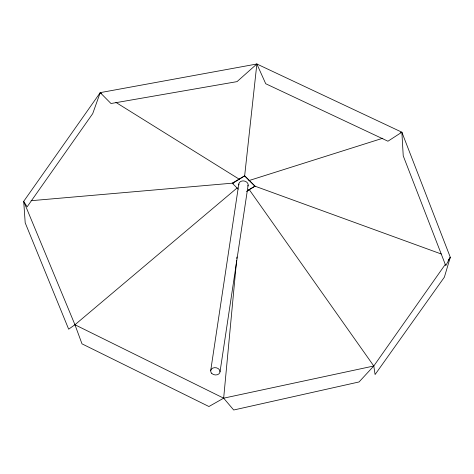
<?xml version="1.0" encoding="UTF-8"?>
<svg xmlns="http://www.w3.org/2000/svg" width="474" height="474" viewBox="0 0 474 474"><rect width="100%" height="100%" fill="white"/><g stroke="black" fill="none" stroke-linecap="round" stroke-linejoin="round"><path stroke-width="0.71" d="M445.199 264.539L373.785 365.999L359.055 381.955L233.7 410.004L223.657 398.172L236.579 260.676M236.787 258.472L236.929 257.003M441.258 253.999L254.971 186.169L244.649 175.86L256.861 63.996L100.215 92.637L23.7 201.349L25.199 222.833L68.665 329.181L74.951 324.749L237.296 187.793M210.681 370.757L238.807 184.013M220.019 371.847L248.145 185.103M100.215 92.637L92.72 113.63L27.125 206.824L23.7 201.349L74.951 324.749L82.002 343.851L208.927 406.52L223.657 398.172L373.785 365.999L375.088 374.537L444.375 277.16L450.3 257.293L401.869 132.199L256.861 63.996L237.024 81.629L110.993 103.522L100.215 92.637L101.472 93.419M448.173 260.315L450.3 257.293L445.756 265.665L403.232 155.833L401.869 132.199L400.459 132.643M401.869 132.199L387.939 141.216L265.724 83.738L256.861 63.996M244.649 175.86L232.219 183.183L232.521 183.468L244.649 175.86L255.006 186.163L246.51 191.49M247.363 190.613L254.971 186.169M248.874 180.606L382.826 138.224M31.071 200.703L233.682 183.059M74.951 324.749L223.657 398.172M115.875 102.39L239.672 179.486M232.521 183.468L238.215 189.138M248.998 189.292L373.785 365.999M238.878 184.973A4.704 3.644 8.6 0 1 243.82 180.932A4.704 3.644 8.6 0 1 247.896 186.027M211.807 373.482A4.704 3.644 8.6 0 0 219.77 372.771A4.704 3.644 8.6 0 0 214.473 367.658A4.704 3.644 8.6 0 0 211.807 373.482"/></g></svg>
